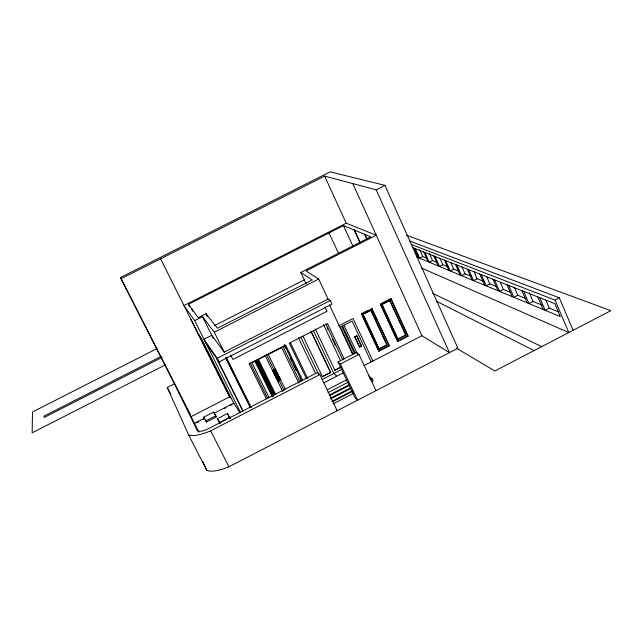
<?xml version="1.0" encoding="UTF-8"?>
<svg xmlns="http://www.w3.org/2000/svg" width="643" height="643" viewBox="0 0 643 643"><rect width="100%" height="100%" fill="white"/><g stroke="black" fill="none" stroke-linecap="round" stroke-linejoin="round"><path stroke-width="0.96" d="M411.207 244.412L555.03 300.088L559.362 297.838L573.082 330.301M558.309 311.791L549.315 308.126L545.135 310.296L539.758 297.693M510.614 292.372L503.405 289.438L499.587 291.4L494.588 279.89M324.112 382.698L343.418 372.739M363.914 365.658L421.904 335.734L449.441 352.645L376.155 189.806L324.619 176.11L121.069 278.732L198.952 432.2M327.295 389.795L346.874 379.691M327.962 392.656L348.377 382.111M525.821 298.561L517.768 295.282L513.829 297.315L508.717 285.46M329.264 395.059L349.591 384.554M329.746 395.541L349.229 385.478M330.928 398.009L350.403 387.946M330.526 398.965L350.917 388.428M371.71 381.661L373.245 380.865L372.345 378.928L370.545 379.86L369.387 377.393M331.716 401.433L352.091 390.896M333.09 401.473L352.613 391.378M333.13 403.876L353.529 393.323M541.985 305.144L533.039 301.503L528.988 303.6L523.74 291.383M120.498 277.511L174.663 383.686L167.268 387.472L188.616 434.917L206.749 470.282A29.168 9.516 -27.2 0 0 228.94 466.794L457.896 348.273L384.932 185.361L330.084 171.858L120.498 277.511L121.069 278.732M272.624 370.32L273.862 369.942L278.998 380.471L277.921 381.026L272.624 370.32L277.921 381.026M274.063 369.58L275.3 369.203L280.436 379.732L279.359 380.286L274.063 369.58L279.359 380.286M272.777 370.505L273.862 369.942M274.223 369.757L275.3 369.203M471.239 276.337L465.058 273.822L461.545 275.622L456.876 265.029M191.349 416.495L229.615 396.835L230.282 397.864L191.075 319.467M354.703 336.723L356.809 335.895L361.583 346.119L359.686 347.091L354.703 336.723L359.686 347.091M354.904 336.876L356.809 335.895M203.855 417.114L213.645 412.075L216.313 416.929L206.411 422.025L203.855 417.114L204.651 418.681L202.867 419.598M204.41 418.207L194.612 423.247L194.853 423.721M213.645 412.075L214.199 413.176L233.747 403.121L240.008 412.822M277.76 380.841L278.998 380.471M196.637 422.805L198.414 421.888M224.206 408.618L225.982 407.71M230.427 405.42L232.203 404.511M484.018 281.546L477.114 278.732L473.513 280.589L468.739 269.706M215.751 415.82L205.848 420.916L206.411 422.025M220.139 423.721L217.366 418.681L227.349 413.545L230.242 418.521L227.349 413.545M359.477 346.939L361.583 346.119M229.672 417.387L219.56 422.588L217.366 418.681M338.025 361.937L340.388 364.002L357.548 400.219L355.065 397.888L338.025 361.937L356.495 352.428L359.003 354.414L376.002 390.663M496.283 286.537L489.878 283.925L486.172 285.838L481.285 274.649M188.616 434.917A29.385 8.656 -27.1 0 0 210.679 430.826L319.868 374.572L337.205 410.756L336.04 409.543M340.388 364.002L359.003 354.414M330.663 372.514L322.368 376.653L330.663 372.514L310.907 331.065M340.573 367.266L334.842 370.223L341.489 366.936M378.88 348.827L386.764 344.769L387.15 345.034L379.257 349.109L378.88 348.827L362.773 314.138M405.596 335.059L397.728 339.118L405.942 335.284L389.706 300.321L405.942 335.284M322.207 379.474L341.803 369.371M381.998 307.627L380.334 304.002L397.864 341.449L408.144 336.144L407.686 335.847L397.414 341.144L382.834 309.436M388.894 345.596L378.598 350.909L378.976 351.182L389.28 345.87L371.742 308.471L389.28 345.87M427.073 258.357L422.781 256.605L419.606 258.229L415.322 248.648M205.672 342.647L219.014 361.953L331.957 304.179L330.237 300.514L328.083 299.027L318.679 279.03L306.036 270.96L376.259 235.225L346.247 223.217L324.619 176.11M437.063 262.424L432.546 260.584L429.291 262.248L424.919 252.434M448.01 266.877L442.818 264.763L439.482 266.475L435.014 256.412M381.203 303.56L390.695 298.69L391.145 298.939L408.144 336.144M361.358 313.792L368.286 310.248M338.58 325.905L353.047 318.486L372.9 361.02M372.12 308.704L361.72 314.033L378.976 351.182M380.769 304.26L391.145 298.939M364.541 313.229L370.722 310.055L386.764 344.769M383.533 303.488L388.822 300.771M390.036 300.514L382.095 304.581L398.065 339.343M459.118 271.402L453.636 269.176L450.221 270.928L445.655 260.608M214.601 325.559L304.276 279.874M161.24 356.367L44.142 416.045L44.166 417.476L162.004 357.412M346.247 223.217L183.97 305.57L194.676 320.64L202.481 316.669L214.304 332.238L318.679 279.03M165.637 364.702L32.15 432.811L32.512 411.978L156.876 348.667M219.014 361.953L217.197 358.312L203.976 339.263L211.748 335.3L224.19 352.139L328.083 299.027M217.197 358.312L330.237 300.514M189.717 306.944L188.399 304.308L343.483 225.605L370.778 236.833L300.787 272.447L306.229 283.949M300.787 272.447L312.217 279.954L217.447 328.251L206.025 313.728L198.253 317.682L188.399 304.308M376.155 189.806L384.932 185.361M409.414 240.924L559.362 297.838M412.436 247.515L554.796 303.625L560.294 316.581L416.696 257.023M406.344 235.145L610.85 310.665L494.885 370.971L456.265 348.064M415.298 253.567L418.03 254.676M421.253 267.898L568.774 332.544L555.03 300.088M432.659 293.28L541.631 346.657M436.468 301.278L534.068 350.588M368.27 375.536L372.345 378.928M336.715 376.195L333.797 373.503L313.334 330.518M319.868 374.572L317.666 372.426L209.321 428.222A11.767 3.48 -27.2 0 1 197.224 430.488L174.663 383.686M280.436 379.732L275.148 369.026M198.277 333.87L201.404 338.427L233.98 403.595M214.199 413.176L216.313 416.929M167.268 387.472L170.861 394.489M176.455 387.19L190.328 414.389M210.679 430.826L228.94 466.794M160.589 258.808L229.615 396.835M217.43 359.541L243.223 411.247M216.763 358.698L242.732 410.764M191.574 308.616L192.884 311.252M194.676 320.64L240.675 412.734M206.66 314.54L207.544 316.324M206.025 313.728L207.351 316.396M214.304 332.238L224.19 352.139M226.384 357.46L251.309 407.638M225.749 357.532L250.706 407.758M226.135 358.915L246.984 400.87M247.868 402.655L250.087 407.115M202.481 316.669L213.436 338.684M230.749 355.097L232.903 359.445L326.99 311.284L324.932 306.92M269.007 397.446L251.984 362.837L265.382 355.965L282.735 391.483M250.272 363.054L267.793 398.644M266.339 398.756L249.106 363.761L285.653 345.034L302.588 380.085M258.502 359.493L275.477 394.111M257.779 359.863L274.762 394.481M257.055 360.233L274.039 394.85M256.332 360.602L273.757 396.112M255.609 360.972L273.042 396.482M254.877 361.35L272.319 396.852M285.171 389.119L268.276 354.478L281.658 347.622L298.874 383.172M266.572 354.695L283.965 390.317M273.709 369.765L278.837 380.286M284.23 344.552L301.889 381.09M284.584 346.328L285.46 348.136M290.258 358.071L292.01 361.679M292.878 363.488L296.375 370.714M299.871 377.939L301.181 380.648M282.848 346.36L300.096 382.006M290.355 342.598L307.796 378.679M306.277 378.365L289.302 343.161L327.496 323.582L344.166 358.858M300.731 336.972L318.526 374.218M298.304 337.527L315.584 373.543M302.966 336.128L322.456 376.742M315.223 328.854L334.939 370.312M311.244 331.892L330.566 372.426M323.493 324.611L340.565 360.675M325.913 324.064L342.864 359.911M327.086 327.801L327.93 329.586M332.576 339.416L335.533 345.669M343.957 325.278L357.572 354.285M342.566 325.985L355.338 353.184M341.698 326.435L354.478 353.634M353.095 354.341L340.308 327.142L352.115 321.09L371.18 361.905M329.345 304.79L352.645 354.325M356.6 335.75L361.382 345.958M329.047 232.927L338.676 253.688M379.257 349.109L363.134 314.379L371.091 310.288L387.15 345.034M361.784 314.7L378.18 350.001M375.858 318.751L376.694 320.56M382.183 305.28L397.318 338.226M343.483 225.605L353.136 246.599M390.695 298.69L407.686 335.847M354.598 230.178L360.193 242.387M354.116 229.977L360.104 243.046M365.031 234.47L367.04 238.858M364.525 234.261L366.92 239.517M202.649 461.296L206.749 470.282M352.814 183.601L421.904 335.734M414.221 248.222L418.497 257.771M429.363 253.446L432.546 260.584M423.761 251.976L428.125 261.765M419.662 249.645L422.781 256.605M439.973 258.365L442.818 264.763M433.8 255.93L438.261 265.961M450.598 262.288L453.636 269.176M444.369 260.102L448.927 270.39M461.947 266.757L465.058 273.822M455.525 264.498L460.179 275.059M473.939 271.475L477.114 278.732M467.308 269.136L472.066 279.986M486.502 276.185L489.878 283.925M479.774 274.055L484.645 285.203M500.334 282.349L503.405 289.438M492.98 279.255L497.963 290.732M507.005 284.785L512.109 296.6M521.923 290.668L527.156 302.837M514.231 287.075L517.768 295.282M529.302 292.774L533.039 301.503M545.867 300.024L549.315 308.126M537.821 296.929L543.182 309.484"/></g></svg>
